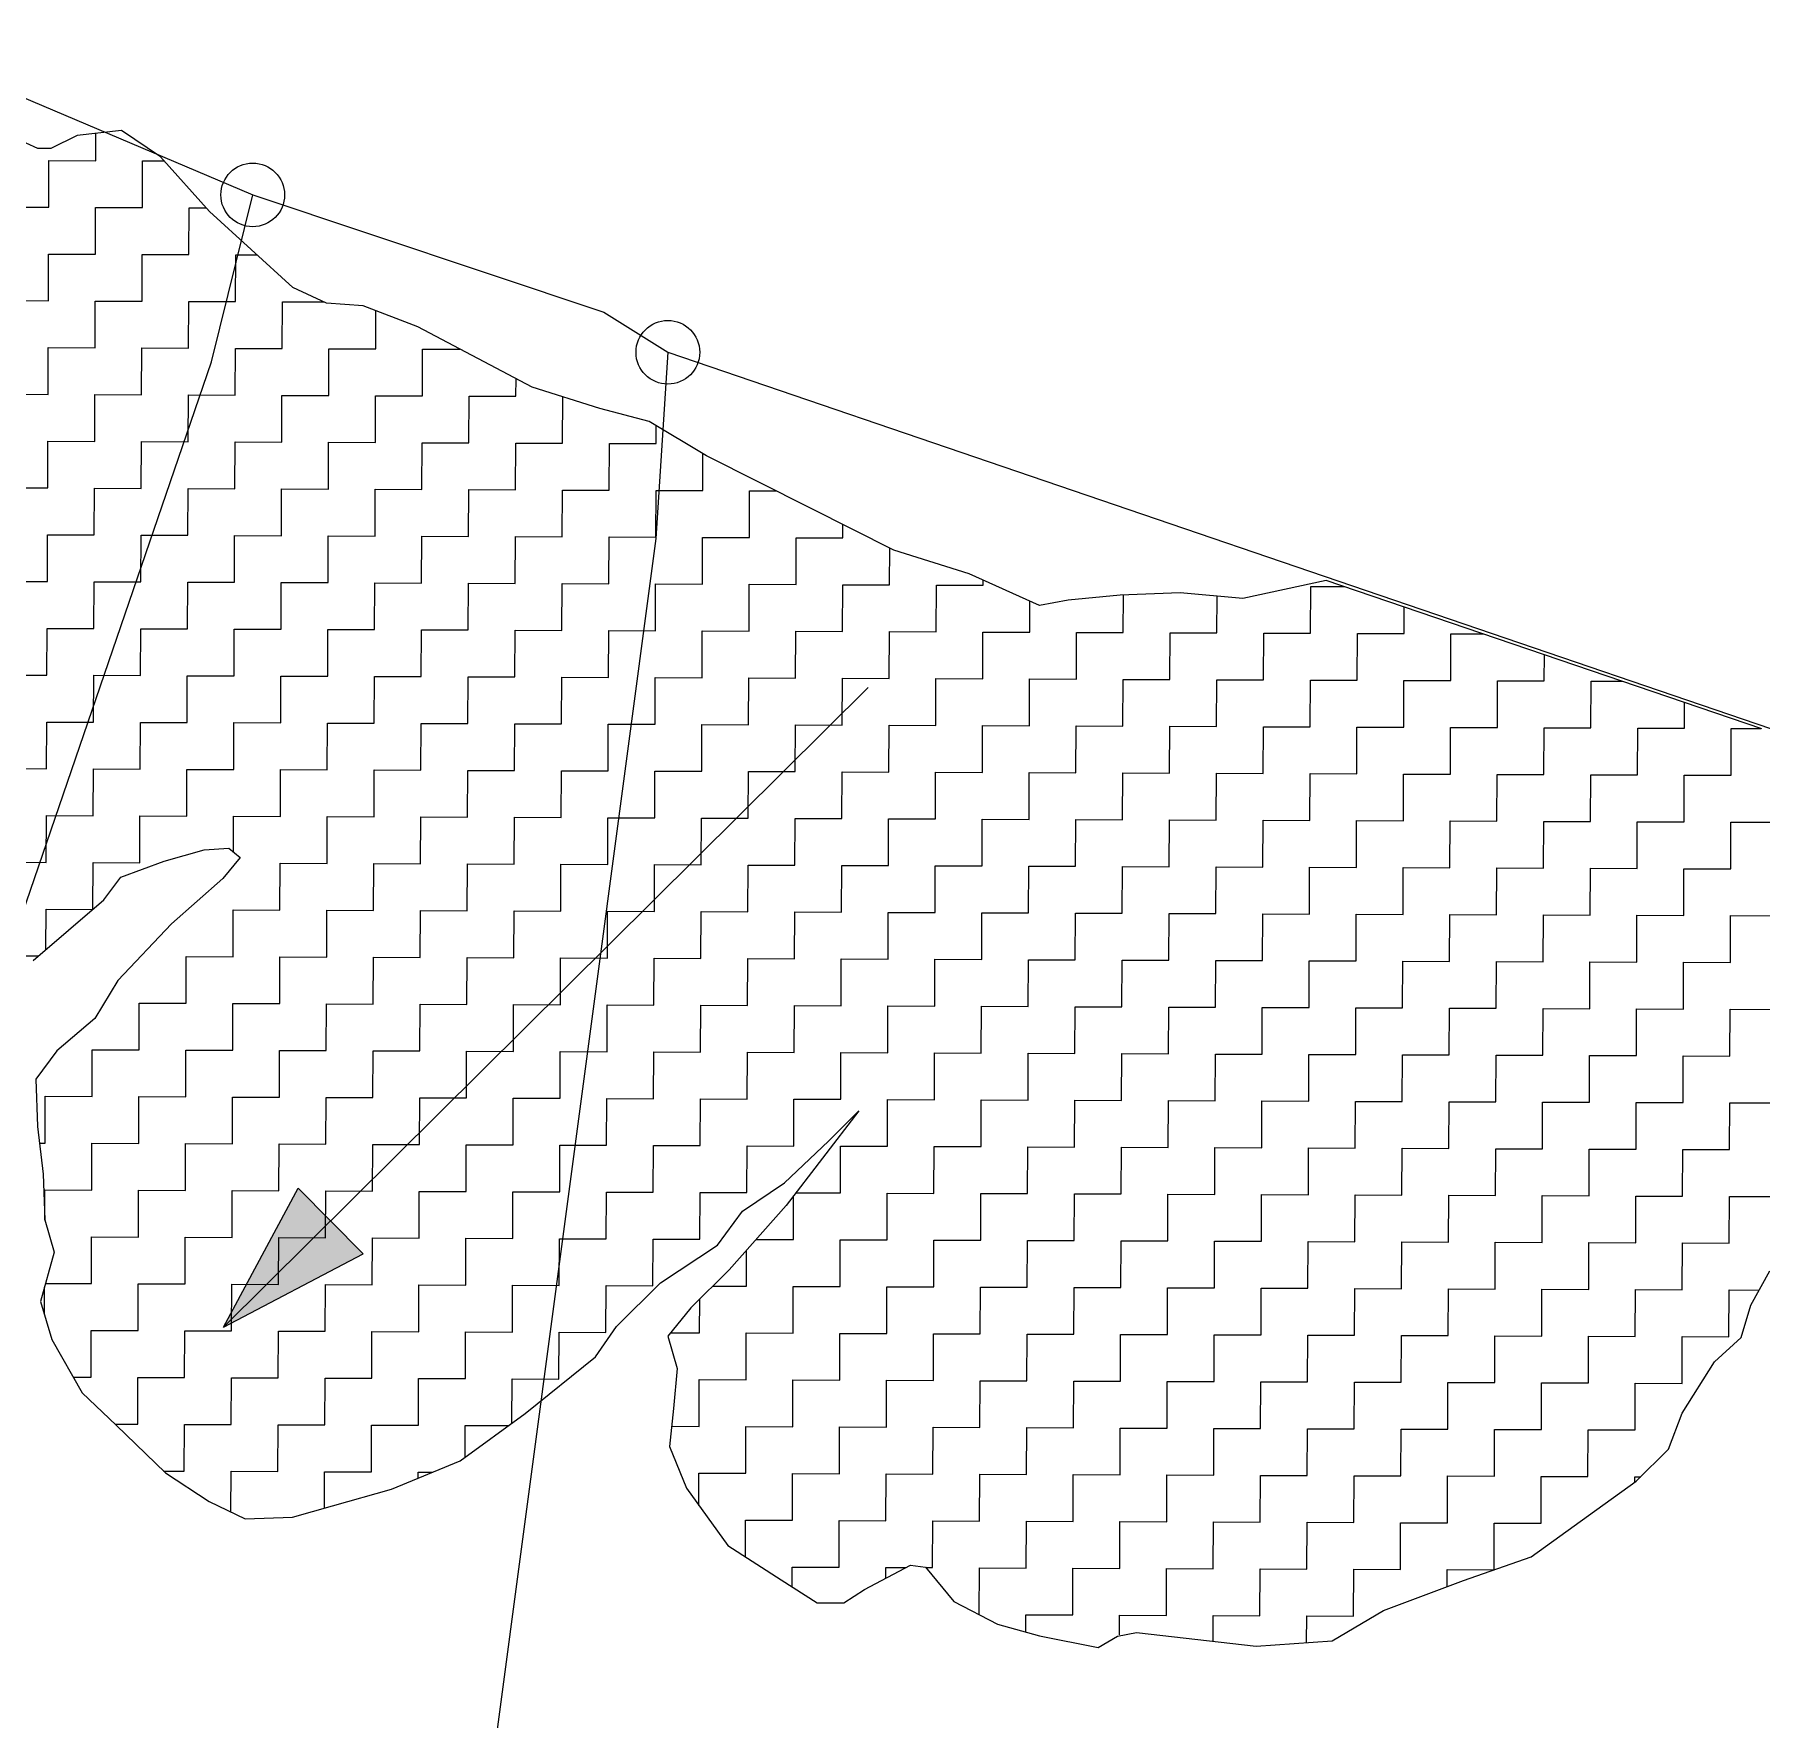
# Model space of a CAD drawing. Header units: metres. Extents: x 274536 to 279488, y 2074615 to 2078106.
# Drawn here: x 278699.1 to 278887.4, y 2076918.6 to 2077102.3 of the extents above; entities that cross this region are included whole.
import ezdxf

# ---------------------------------------------------------------- set-up
doc = ezdxf.new("R2010")
doc.units = ezdxf.units.M
for name, color, linetype in [('POLY_HATCH', 12, 'Continuous'), ('POLY_PARCEL', 6, 'Continuous'), ('V_BOUND_LINE', 7, 'Continuous')]:
    doc.layers.add(name, color=color, linetype=linetype)

msp = doc.modelspace()

# ---------------------------------------------------------------- hatches: boundary and pattern name
h = msp.add_hatch(color=256)
h.paths.add_polyline_path([(278731.38, 2076972.93), (278727.84, 2076976.5), (278719.72, 2076961.36)])
h.paths.add_polyline_path([(278719.72, 2076961.36), (278734.92, 2076969.36), (278731.38, 2076972.93)])

# ---------------------------------------------------------------- linework, layer by layer
for points in [[(278719.72, 2076961.36), (278789.98, 2077031.08)], [(278719.72, 2076961.36), (278727.84, 2076976.5)], [(278727.84, 2076976.5), (278734.92, 2076969.36)], [(278719.72, 2076961.36), (278734.92, 2076969.36)]]:
    msp.add_lwpolyline(points)
for centre in [(278722.89, 2077084.78), (278768.14, 2077067.62)]:
    msp.add_circle(centre, 3.47)
at = {"layer": 'POLY_HATCH'}
for p, q in [((278699.47, 2077089.85), (278696.92, 2077090.99)), ((278703.74, 2077091.25), (278700.89, 2077089.84)), ((278708.57, 2077091.8), (278703.74, 2077091.25)), ((278712.82, 2077088.94), (278708.57, 2077091.8)), ((278700.89, 2077089.84), (278699.47, 2077089.85)), ((278718.19, 2077082.96), (278712.82, 2077088.94)), ((278727.25, 2077074.69), (278718.19, 2077082.96)), ((278730.94, 2077072.98), (278727.25, 2077074.69)), ((278734.91, 2077072.68), (278730.94, 2077072.98)), ((278740.87, 2077070.38), (278734.91, 2077072.68)), ((278753.34, 2077063.81), (278740.87, 2077070.38)), ((278760.72, 2077061.51), (278753.34, 2077063.81)), ((278766.11, 2077060.07), (278760.72, 2077061.51)), ((278772.34, 2077056.35), (278766.11, 2077060.07)), ((278783.68, 2077050.63), (278772.34, 2077056.35)), ((278792.76, 2077046.05), (278783.68, 2077050.63)), ((278800.98, 2077043.47), (278792.76, 2077046.05)), ((278808.64, 2077040.03), (278800.98, 2077043.47)), ((278839.9, 2077042.75), (278830.8, 2077040.8)), ((278887.41, 2077026.56), (278839.9, 2077042.75)), ((278811.77, 2077040.59), (278808.64, 2077040.03)), ((278817.45, 2077041.13), (278811.77, 2077040.59)), ((278823.98, 2077041.39), (278817.45, 2077041.13)), ((278830.8, 2077040.8), (278823.98, 2077041.39)), ((278717.58, 2077013.38), (278720.27, 2077013.58)), ((278720.27, 2077013.58), (278721.51, 2077012.54)), ((278708.53, 2077010.41), (278713.22, 2077012.15)), ((278713.22, 2077012.15), (278717.58, 2077013.38)), ((278721.51, 2077012.54), (278719.64, 2077010.27)), ((278706.66, 2077007.93), (278708.53, 2077010.41)), ((278719.64, 2077010.27), (278714.02, 2077005.32)), ((278698.97, 2077001.33), (278706.66, 2077007.93)), ((278714.02, 2077005.32), (278708.2, 2076999.13)), ((278708.2, 2076999.13), (278705.69, 2076994.99)), ((278705.69, 2076994.99), (278701.54, 2076991.49)), ((278701.54, 2076991.49), (278699.24, 2076988.39)), ((278699.24, 2076988.39), (278699.43, 2076983.21)), ((278788.97, 2076984.94), (278781.05, 2076974.61)), ((278785.64, 2076981.64), (278788.97, 2076984.94)), ((278699.43, 2076983.21), (278700.03, 2076978.03)), ((278780.85, 2076977.1), (278785.64, 2076981.64)), ((278700.03, 2076978.03), (278700.22, 2076973.06)), ((278776.28, 2076974.01), (278780.85, 2076977.1)), ((278773.57, 2076970.29), (278776.28, 2076974.01)), ((278781.05, 2076974.61), (278774.81, 2076967.59)), ((278700.22, 2076973.06), (278701.24, 2076969.53)), ((278767.34, 2076966.17), (278773.57, 2076970.29)), ((278701.24, 2076969.53), (278699.77, 2076964.15)), ((278774.81, 2076967.59), (278770.65, 2076963.47)), ((278886.19, 2076963.76), (278888.28, 2076967.48)), ((278762.56, 2076961.43), (278767.34, 2076966.17)), ((278699.77, 2076964.15), (278701, 2076960.01)), ((278770.65, 2076963.47), (278768.15, 2076960.37)), ((278885.14, 2076960.24), (278886.19, 2076963.76)), ((278760.26, 2076958.12), (278762.56, 2076961.43)), ((278701, 2076960.01), (278704.29, 2076954.2)), ((278768.15, 2076960.37), (278769.17, 2076956.85)), ((278882.23, 2076957.56), (278885.14, 2076960.24)), ((278752.57, 2076951.94), (278760.26, 2076958.12)), ((278878.69, 2076951.98), (278882.23, 2076957.56)), ((278769.17, 2076956.85), (278768.74, 2076952.5)), ((278704.29, 2076954.2), (278708.01, 2076950.66)), ((278745.51, 2076946.79), (278752.57, 2076951.94)), ((278768.74, 2076952.5), (278768.31, 2076948.36)), ((278877.22, 2076948.05), (278878.69, 2076951.98)), ((278708.01, 2076950.66), (278713.38, 2076945.46)), ((278768.31, 2076948.36), (278770.16, 2076943.79)), ((278873.68, 2076944.55), (278877.22, 2076948.05)), ((278738.03, 2076943.71), (278745.51, 2076946.79)), ((278713.38, 2076945.46), (278718.13, 2076942.34)), ((278868.49, 2076940.84), (278873.68, 2076944.55)), ((278718.13, 2076942.34), (278722.06, 2076940.46)), ((278731.6, 2076941.87), (278738.03, 2076943.71)), ((278770.16, 2076943.79), (278774.69, 2076937.56)), ((278722.06, 2076940.46), (278727.24, 2076940.64)), ((278727.24, 2076940.64), (278731.6, 2076941.87)), ((278862.25, 2076936.31), (278868.49, 2076940.84)), ((278774.69, 2076937.56), (278780.48, 2076933.81)), ((278789.59, 2076932.74), (278794.58, 2076935.41)), ((278794.58, 2076935.41), (278796.23, 2076935.2)), ((278796.23, 2076935.2), (278799.33, 2076931.46)), ((278854.88, 2076933.73), (278862.25, 2076936.31)), ((278780.48, 2076933.81), (278784.41, 2076931.31)), ((278787.31, 2076931.3), (278789.59, 2076932.74)), ((278846.16, 2076930.45), (278854.88, 2076933.73)), ((278784.41, 2076931.31), (278787.31, 2076931.3)), ((278799.33, 2076931.46), (278804.09, 2076928.96)), ((278804.09, 2076928.96), (278808.64, 2076927.7)), ((278840.55, 2076927.16), (278846.16, 2076930.45)), ((278808.64, 2076927.7), (278815.06, 2076926.43)), ((278815.06, 2076926.43), (278817.14, 2076927.66)), ((278817.14, 2076927.66), (278819.21, 2076928.07)), ((278819.21, 2076928.07), (278832.26, 2076926.57)), ((278832.26, 2076926.57), (278840.55, 2076927.16))]:
    msp.add_line(p, q, dxfattribs=at)
at = {"layer": 'POLY_HATCH', "linetype": 'Continuous'}
for p, q in [((278705.78, 2077088.51), (278705.79, 2077091.48)), ((278700.66, 2077083.43), (278700.68, 2077088.53)), ((278700.68, 2077088.53), (278705.78, 2077088.51)), ((278710.86, 2077083.39), (278710.88, 2077088.49)), ((278710.88, 2077088.49), (278713.23, 2077088.48)), ((278695.56, 2077083.45), (278700.66, 2077083.43)), ((278705.74, 2077078.31), (278705.76, 2077083.41)), ((278705.76, 2077083.41), (278710.86, 2077083.39)), ((278715.94, 2077078.27), (278715.96, 2077083.37)), ((278715.96, 2077083.37), (278717.83, 2077083.36)), ((278700.62, 2077073.23), (278700.64, 2077078.33)), ((278700.64, 2077078.33), (278705.74, 2077078.31)), ((278710.82, 2077073.19), (278710.84, 2077078.29)), ((278710.84, 2077078.29), (278715.94, 2077078.27)), ((278721.02, 2077073.15), (278721.04, 2077078.25)), ((278721.04, 2077078.25), (278723.36, 2077078.24)), ((278695.52, 2077073.25), (278700.62, 2077073.23)), ((278705.7, 2077068.11), (278705.72, 2077073.21)), ((278705.72, 2077073.21), (278710.82, 2077073.19)), ((278715.9, 2077068.07), (278715.92, 2077073.17)), ((278715.92, 2077073.17), (278721.02, 2077073.15)), ((278726.1, 2077068.03), (278726.12, 2077073.13)), ((278726.12, 2077073.13), (278730.64, 2077073.11)), ((278736.3, 2077067.99), (278736.32, 2077072.14)), ((278700.58, 2077063.03), (278700.6, 2077068.13)), ((278700.6, 2077068.13), (278705.7, 2077068.11)), ((278710.78, 2077062.99), (278710.8, 2077068.09)), ((278710.8, 2077068.09), (278715.9, 2077068.07)), ((278720.98, 2077062.95), (278721, 2077068.05)), ((278721, 2077068.05), (278726.1, 2077068.03)), ((278731.18, 2077062.91), (278731.2, 2077068.01)), ((278731.2, 2077068.01), (278736.3, 2077067.99)), ((278741.38, 2077062.87), (278741.4, 2077067.97)), ((278741.4, 2077067.97), (278745.47, 2077067.96)), ((278751.58, 2077062.83), (278751.59, 2077064.73)), ((278695.48, 2077063.05), (278700.58, 2077063.03)), ((278705.66, 2077057.91), (278705.68, 2077063.01)), ((278705.68, 2077063.01), (278710.78, 2077062.99)), ((278715.86, 2077057.87), (278715.88, 2077062.97)), ((278715.88, 2077062.97), (278720.98, 2077062.95)), ((278726.06, 2077057.83), (278726.08, 2077062.93)), ((278726.08, 2077062.93), (278731.18, 2077062.91)), ((278736.26, 2077057.79), (278736.28, 2077062.89)), ((278736.28, 2077062.89), (278741.38, 2077062.87)), ((278746.46, 2077057.75), (278746.48, 2077062.85)), ((278746.48, 2077062.85), (278751.58, 2077062.83)), ((278756.66, 2077057.71), (278756.68, 2077062.76)), ((278766.87, 2077057.67), (278766.87, 2077059.61)), ((278700.54, 2077052.83), (278700.56, 2077057.93)), ((278700.56, 2077057.93), (278705.66, 2077057.91)), ((278710.74, 2077052.79), (278710.76, 2077057.89)), ((278710.76, 2077057.89), (278715.86, 2077057.87)), ((278720.94, 2077052.75), (278720.96, 2077057.85)), ((278720.96, 2077057.85), (278726.06, 2077057.83)), ((278731.14, 2077052.71), (278731.16, 2077057.81)), ((278731.16, 2077057.81), (278736.26, 2077057.79)), ((278741.34, 2077052.67), (278741.36, 2077057.77)), ((278741.36, 2077057.77), (278746.46, 2077057.75)), ((278751.54, 2077052.63), (278751.56, 2077057.73)), ((278751.56, 2077057.73), (278756.66, 2077057.71)), ((278761.75, 2077052.59), (278761.77, 2077057.69)), ((278761.77, 2077057.69), (278766.87, 2077057.67)), ((278771.95, 2077052.55), (278771.96, 2077056.58)), ((278695.44, 2077052.85), (278700.54, 2077052.83)), ((278705.62, 2077047.71), (278705.64, 2077052.81)), ((278705.64, 2077052.81), (278710.74, 2077052.79)), ((278715.82, 2077047.67), (278715.84, 2077052.77)), ((278715.84, 2077052.77), (278720.94, 2077052.75)), ((278726.02, 2077047.63), (278726.04, 2077052.73)), ((278726.04, 2077052.73), (278731.14, 2077052.71)), ((278736.22, 2077047.59), (278736.24, 2077052.69)), ((278736.24, 2077052.69), (278741.34, 2077052.67)), ((278746.42, 2077047.55), (278746.44, 2077052.65)), ((278746.44, 2077052.65), (278751.54, 2077052.63)), ((278756.63, 2077047.51), (278756.65, 2077052.61)), ((278756.65, 2077052.61), (278761.75, 2077052.59)), ((278766.83, 2077047.47), (278766.85, 2077052.57)), ((278766.85, 2077052.57), (278771.95, 2077052.55)), ((278777.03, 2077047.43), (278777.05, 2077052.53)), ((278777.05, 2077052.53), (278779.94, 2077052.52)), ((278700.5, 2077042.63), (278700.52, 2077047.73)), ((278700.52, 2077047.73), (278705.62, 2077047.71)), ((278710.7, 2077042.59), (278710.72, 2077047.69)), ((278710.72, 2077047.69), (278715.82, 2077047.67)), ((278720.9, 2077042.55), (278720.92, 2077047.65)), ((278720.92, 2077047.65), (278726.02, 2077047.63)), ((278731.1, 2077042.51), (278731.12, 2077047.61)), ((278731.12, 2077047.61), (278736.22, 2077047.59)), ((278741.3, 2077042.47), (278741.32, 2077047.57)), ((278741.32, 2077047.57), (278746.42, 2077047.55)), ((278751.51, 2077042.43), (278751.52, 2077047.53)), ((278751.52, 2077047.53), (278756.63, 2077047.51)), ((278761.71, 2077042.39), (278761.73, 2077047.49)), ((278761.73, 2077047.49), (278766.83, 2077047.47)), ((278771.91, 2077042.35), (278771.93, 2077047.45)), ((278771.93, 2077047.45), (278777.03, 2077047.43)), ((278782.11, 2077042.31), (278782.13, 2077047.41)), ((278782.13, 2077047.41), (278787.23, 2077047.39)), ((278787.23, 2077047.39), (278787.23, 2077048.84)), ((278792.31, 2077042.27), (278792.33, 2077046.27)), ((278695.4, 2077042.65), (278700.5, 2077042.63)), ((278705.58, 2077037.51), (278705.6, 2077042.61)), ((278705.6, 2077042.61), (278710.7, 2077042.59)), ((278715.78, 2077037.47), (278715.8, 2077042.57)), ((278715.8, 2077042.57), (278720.9, 2077042.55)), ((278725.98, 2077037.43), (278726, 2077042.53)), ((278726, 2077042.53), (278731.1, 2077042.51)), ((278736.18, 2077037.39), (278736.2, 2077042.49)), ((278736.2, 2077042.49), (278741.3, 2077042.47)), ((278746.39, 2077037.35), (278746.4, 2077042.45)), ((278746.4, 2077042.45), (278751.51, 2077042.43)), ((278756.59, 2077037.31), (278756.61, 2077042.41)), ((278756.61, 2077042.41), (278761.71, 2077042.39)), ((278766.79, 2077037.27), (278766.81, 2077042.37)), ((278766.81, 2077042.37), (278771.91, 2077042.35)), ((278776.99, 2077037.23), (278777.01, 2077042.33)), ((278777.01, 2077042.33), (278782.11, 2077042.31)), ((278787.19, 2077037.19), (278787.21, 2077042.29)), ((278787.21, 2077042.29), (278792.31, 2077042.27)), ((278797.39, 2077037.15), (278797.41, 2077042.25)), ((278797.41, 2077042.25), (278802.51, 2077042.23)), ((278802.51, 2077042.23), (278802.51, 2077042.78)), ((278838.2, 2077036.99), (278838.22, 2077042.09)), ((278838.22, 2077042.09), (278841.85, 2077042.08)), ((278807.59, 2077037.11), (278807.6, 2077040.49)), ((278817.79, 2077037.07), (278817.81, 2077041.15)), ((278827.99, 2077037.03), (278828.01, 2077041.04)), ((278848.4, 2077036.96), (278848.41, 2077039.85)), ((278700.46, 2077032.42), (278700.48, 2077037.53)), ((278700.48, 2077037.53), (278705.58, 2077037.51)), ((278710.66, 2077032.39), (278710.68, 2077037.49)), ((278710.68, 2077037.49), (278715.78, 2077037.47)), ((278720.86, 2077032.35), (278720.88, 2077037.45)), ((278720.88, 2077037.45), (278725.98, 2077037.43)), ((278731.06, 2077032.31), (278731.08, 2077037.41)), ((278731.08, 2077037.41), (278736.18, 2077037.39)), ((278741.26, 2077032.27), (278741.28, 2077037.37)), ((278741.28, 2077037.37), (278746.39, 2077037.35)), ((278751.47, 2077032.23), (278751.49, 2077037.33)), ((278751.49, 2077037.33), (278756.59, 2077037.31)), ((278761.67, 2077032.19), (278761.69, 2077037.29)), ((278761.69, 2077037.29), (278766.79, 2077037.27)), ((278771.87, 2077032.15), (278771.89, 2077037.25)), ((278771.89, 2077037.25), (278776.99, 2077037.23)), ((278782.07, 2077032.11), (278782.09, 2077037.21)), ((278782.09, 2077037.21), (278787.19, 2077037.19)), ((278792.27, 2077032.07), (278792.29, 2077037.17)), ((278792.29, 2077037.17), (278797.39, 2077037.15)), ((278802.47, 2077032.03), (278802.49, 2077037.13)), ((278802.49, 2077037.13), (278807.59, 2077037.11)), ((278812.67, 2077031.99), (278812.69, 2077037.09)), ((278812.69, 2077037.09), (278817.79, 2077037.07)), ((278822.87, 2077031.95), (278822.89, 2077037.05)), ((278822.89, 2077037.05), (278827.99, 2077037.03)), ((278833.08, 2077031.91), (278833.09, 2077037.01)), ((278833.09, 2077037.01), (278838.2, 2077036.99)), ((278843.28, 2077031.87), (278843.3, 2077036.97)), ((278843.3, 2077036.97), (278848.4, 2077036.96)), ((278853.48, 2077031.83), (278853.5, 2077036.94)), ((278853.5, 2077036.94), (278857, 2077036.92)), ((278863.68, 2077031.8), (278863.69, 2077034.64)), ((278695.36, 2077032.44), (278700.46, 2077032.42)), ((278705.54, 2077027.3), (278705.56, 2077032.41)), ((278705.56, 2077032.41), (278710.66, 2077032.39)), ((278715.74, 2077027.27), (278715.76, 2077032.37)), ((278715.76, 2077032.37), (278720.86, 2077032.35)), ((278725.94, 2077027.23), (278725.96, 2077032.33)), ((278725.96, 2077032.33), (278731.06, 2077032.31)), ((278736.14, 2077027.19), (278736.16, 2077032.29)), ((278736.16, 2077032.29), (278741.26, 2077032.27)), ((278746.35, 2077027.15), (278746.37, 2077032.25)), ((278746.37, 2077032.25), (278751.47, 2077032.23)), ((278756.55, 2077027.11), (278756.57, 2077032.21)), ((278756.57, 2077032.21), (278761.67, 2077032.19)), ((278766.75, 2077027.07), (278766.77, 2077032.17)), ((278766.77, 2077032.17), (278771.87, 2077032.15)), ((278776.95, 2077027.03), (278776.97, 2077032.13)), ((278776.97, 2077032.13), (278782.07, 2077032.11)), ((278787.15, 2077026.99), (278787.17, 2077032.09)), ((278787.17, 2077032.09), (278792.27, 2077032.07)), ((278797.35, 2077026.95), (278797.37, 2077032.05)), ((278797.37, 2077032.05), (278802.47, 2077032.03)), ((278807.55, 2077026.91), (278807.57, 2077032.01)), ((278807.57, 2077032.01), (278812.67, 2077031.99)), ((278817.75, 2077026.87), (278817.77, 2077031.97)), ((278817.77, 2077031.97), (278822.87, 2077031.95)), ((278827.95, 2077026.83), (278827.97, 2077031.93)), ((278827.97, 2077031.93), (278833.08, 2077031.91)), ((278838.16, 2077026.79), (278838.18, 2077031.89)), ((278838.18, 2077031.89), (278843.28, 2077031.87)), ((278848.36, 2077026.75), (278848.38, 2077031.85)), ((278848.38, 2077031.85), (278853.48, 2077031.83)), ((278858.56, 2077026.71), (278858.58, 2077031.82)), ((278858.58, 2077031.82), (278863.68, 2077031.8)), ((278868.76, 2077026.68), (278868.78, 2077031.78)), ((278868.78, 2077031.78), (278872.15, 2077031.76)), ((278878.96, 2077026.64), (278878.97, 2077029.44)), ((278700.42, 2077022.22), (278700.44, 2077027.32)), ((278700.44, 2077027.32), (278705.54, 2077027.3)), ((278710.62, 2077022.18), (278710.64, 2077027.28)), ((278710.64, 2077027.28), (278715.74, 2077027.27)), ((278720.82, 2077022.14), (278720.84, 2077027.25)), ((278720.84, 2077027.25), (278725.94, 2077027.23)), ((278731.02, 2077022.11), (278731.04, 2077027.21)), ((278731.04, 2077027.21), (278736.14, 2077027.19)), ((278741.23, 2077022.07), (278741.25, 2077027.17)), ((278741.25, 2077027.17), (278746.35, 2077027.15)), ((278751.43, 2077022.03), (278751.45, 2077027.13)), ((278751.45, 2077027.13), (278756.55, 2077027.11)), ((278761.63, 2077021.99), (278761.65, 2077027.09)), ((278761.65, 2077027.09), (278766.75, 2077027.07)), ((278771.83, 2077021.95), (278771.85, 2077027.05)), ((278771.85, 2077027.05), (278776.95, 2077027.03)), ((278782.03, 2077021.91), (278782.05, 2077027.01)), ((278782.05, 2077027.01), (278787.15, 2077026.99)), ((278792.23, 2077021.87), (278792.25, 2077026.97)), ((278792.25, 2077026.97), (278797.35, 2077026.95)), ((278802.43, 2077021.83), (278802.45, 2077026.93)), ((278802.45, 2077026.93), (278807.55, 2077026.91)), ((278812.63, 2077021.79), (278812.65, 2077026.89)), ((278812.65, 2077026.89), (278817.75, 2077026.87)), ((278822.83, 2077021.75), (278822.85, 2077026.85)), ((278822.85, 2077026.85), (278827.95, 2077026.83)), ((278833.04, 2077021.71), (278833.06, 2077026.81)), ((278833.06, 2077026.81), (278838.16, 2077026.79)), ((278843.24, 2077021.67), (278843.26, 2077026.77)), ((278843.26, 2077026.77), (278848.36, 2077026.75)), ((278853.44, 2077021.63), (278853.46, 2077026.73)), ((278853.46, 2077026.73), (278858.56, 2077026.71)), ((278863.64, 2077021.59), (278863.66, 2077026.69)), ((278863.66, 2077026.69), (278868.76, 2077026.68)), ((278873.84, 2077021.56), (278873.86, 2077026.66)), ((278873.86, 2077026.66), (278878.96, 2077026.64)), ((278884.04, 2077021.52), (278884.06, 2077026.62)), ((278884.06, 2077026.62), (278887.29, 2077026.6)), ((278695.32, 2077022.24), (278700.42, 2077022.22)), ((278705.5, 2077017.1), (278705.52, 2077022.2)), ((278705.52, 2077022.2), (278710.62, 2077022.18)), ((278715.7, 2077017.06), (278715.72, 2077022.16)), ((278715.72, 2077022.16), (278720.82, 2077022.14)), ((278725.9, 2077017.02), (278725.92, 2077022.13)), ((278725.92, 2077022.13), (278731.02, 2077022.11)), ((278736.11, 2077016.99), (278736.12, 2077022.09)), ((278736.12, 2077022.09), (278741.23, 2077022.07)), ((278746.31, 2077016.95), (278746.33, 2077022.05)), ((278746.33, 2077022.05), (278751.43, 2077022.03)), ((278756.51, 2077016.91), (278756.53, 2077022.01)), ((278756.53, 2077022.01), (278761.63, 2077021.99)), ((278766.71, 2077016.87), (278766.73, 2077021.97)), ((278766.73, 2077021.97), (278771.83, 2077021.95)), ((278776.91, 2077016.83), (278776.93, 2077021.93)), ((278776.93, 2077021.93), (278782.03, 2077021.91)), ((278787.11, 2077016.79), (278787.13, 2077021.89)), ((278787.13, 2077021.89), (278792.23, 2077021.87)), ((278797.31, 2077016.75), (278797.33, 2077021.85)), ((278797.33, 2077021.85), (278802.43, 2077021.83)), ((278807.51, 2077016.71), (278807.53, 2077021.81)), ((278807.53, 2077021.81), (278812.63, 2077021.79)), ((278817.71, 2077016.67), (278817.73, 2077021.77)), ((278817.73, 2077021.77), (278822.83, 2077021.75)), ((278827.92, 2077016.63), (278827.94, 2077021.73)), ((278827.94, 2077021.73), (278833.04, 2077021.71)), ((278838.12, 2077016.59), (278838.14, 2077021.69)), ((278838.14, 2077021.69), (278843.24, 2077021.67)), ((278848.32, 2077016.55), (278848.34, 2077021.65)), ((278848.34, 2077021.65), (278853.44, 2077021.63)), ((278858.52, 2077016.51), (278858.54, 2077021.61)), ((278858.54, 2077021.61), (278863.64, 2077021.59)), ((278868.72, 2077016.47), (278868.74, 2077021.57)), ((278868.74, 2077021.57), (278873.84, 2077021.56)), ((278878.92, 2077016.43), (278878.94, 2077021.54)), ((278878.94, 2077021.54), (278884.04, 2077021.52)), ((278700.38, 2077012.02), (278700.4, 2077017.12)), ((278700.4, 2077017.12), (278705.5, 2077017.1)), ((278710.58, 2077011.98), (278710.6, 2077017.08)), ((278710.6, 2077017.08), (278715.7, 2077017.06)), ((278720.79, 2077013.14), (278720.8, 2077017.04)), ((278720.8, 2077017.04), (278725.9, 2077017.02)), ((278730.99, 2077011.9), (278731, 2077017.01)), ((278731, 2077017.01), (278736.11, 2077016.99)), ((278741.19, 2077011.87), (278741.21, 2077016.97)), ((278741.21, 2077016.97), (278746.31, 2077016.95)), ((278751.39, 2077011.83), (278751.41, 2077016.93)), ((278751.41, 2077016.93), (278756.51, 2077016.91)), ((278761.59, 2077011.79), (278761.61, 2077016.89)), ((278761.61, 2077016.89), (278766.71, 2077016.87)), ((278771.79, 2077011.75), (278771.81, 2077016.85)), ((278771.81, 2077016.85), (278776.91, 2077016.83)), ((278781.99, 2077011.71), (278782.01, 2077016.81)), ((278782.01, 2077016.81), (278787.11, 2077016.79)), ((278792.19, 2077011.67), (278792.21, 2077016.77)), ((278792.21, 2077016.77), (278797.31, 2077016.75)), ((278802.39, 2077011.63), (278802.41, 2077016.73)), ((278802.41, 2077016.73), (278807.51, 2077016.71)), ((278812.59, 2077011.59), (278812.61, 2077016.69)), ((278812.61, 2077016.69), (278817.71, 2077016.67)), ((278822.8, 2077011.55), (278822.81, 2077016.65)), ((278822.81, 2077016.65), (278827.92, 2077016.63)), ((278833, 2077011.51), (278833.02, 2077016.61)), ((278833.02, 2077016.61), (278838.12, 2077016.59)), ((278843.2, 2077011.47), (278843.22, 2077016.57)), ((278843.22, 2077016.57), (278848.32, 2077016.55)), ((278853.4, 2077011.43), (278853.42, 2077016.53)), ((278853.42, 2077016.53), (278858.52, 2077016.51)), ((278863.6, 2077011.39), (278863.62, 2077016.49)), ((278863.62, 2077016.49), (278868.72, 2077016.47)), ((278873.8, 2077011.35), (278873.82, 2077016.45)), ((278873.82, 2077016.45), (278878.92, 2077016.43)), ((278884, 2077011.31), (278884.02, 2077016.42)), ((278884.02, 2077016.42), (278889.12, 2077016.4)), ((278695.28, 2077012.04), (278700.38, 2077012.02)), ((278705.46, 2077006.9), (278705.48, 2077012)), ((278705.48, 2077012), (278710.58, 2077011.98)), ((278725.86, 2077006.82), (278725.88, 2077011.92)), ((278725.88, 2077011.92), (278730.99, 2077011.9)), ((278736.07, 2077006.78), (278736.09, 2077011.88)), ((278736.09, 2077011.88), (278741.19, 2077011.87)), ((278746.27, 2077006.74), (278746.29, 2077011.85)), ((278746.29, 2077011.85), (278751.39, 2077011.83)), ((278756.47, 2077006.71), (278756.49, 2077011.81)), ((278756.49, 2077011.81), (278761.59, 2077011.79)), ((278766.67, 2077006.67), (278766.69, 2077011.77)), ((278766.69, 2077011.77), (278771.79, 2077011.75)), ((278776.87, 2077006.63), (278776.89, 2077011.73)), ((278776.89, 2077011.73), (278781.99, 2077011.71)), ((278787.07, 2077006.59), (278787.09, 2077011.69)), ((278787.09, 2077011.69), (278792.19, 2077011.67)), ((278797.27, 2077006.55), (278797.29, 2077011.65)), ((278797.29, 2077011.65), (278802.39, 2077011.63)), ((278807.47, 2077006.51), (278807.49, 2077011.61)), ((278807.49, 2077011.61), (278812.59, 2077011.59)), ((278817.68, 2077006.47), (278817.69, 2077011.57)), ((278817.69, 2077011.57), (278822.8, 2077011.55)), ((278827.88, 2077006.43), (278827.9, 2077011.53)), ((278827.9, 2077011.53), (278833, 2077011.51)), ((278838.08, 2077006.39), (278838.1, 2077011.49)), ((278838.1, 2077011.49), (278843.2, 2077011.47)), ((278848.28, 2077006.35), (278848.3, 2077011.45)), ((278848.3, 2077011.45), (278853.4, 2077011.43)), ((278858.48, 2077006.31), (278858.5, 2077011.41)), ((278858.5, 2077011.41), (278863.6, 2077011.39)), ((278868.68, 2077006.27), (278868.7, 2077011.37)), ((278868.7, 2077011.37), (278873.8, 2077011.35)), ((278878.88, 2077006.23), (278878.9, 2077011.33)), ((278878.9, 2077011.33), (278884, 2077011.31)), ((278700.35, 2077002.52), (278700.36, 2077006.92)), ((278700.36, 2077006.92), (278705.46, 2077006.9)), ((278720.74, 2077001.74), (278720.76, 2077006.84)), ((278720.76, 2077006.84), (278725.86, 2077006.82)), ((278730.95, 2077001.7), (278730.97, 2077006.8)), ((278730.97, 2077006.8), (278736.07, 2077006.78)), ((278741.15, 2077001.66), (278741.17, 2077006.76)), ((278741.17, 2077006.76), (278746.27, 2077006.74)), ((278751.35, 2077001.62), (278751.37, 2077006.73)), ((278751.37, 2077006.73), (278756.47, 2077006.71)), ((278761.55, 2077001.59), (278761.57, 2077006.69)), ((278761.57, 2077006.69), (278766.67, 2077006.67)), ((278771.75, 2077001.55), (278771.77, 2077006.65)), ((278771.77, 2077006.65), (278776.87, 2077006.63)), ((278781.95, 2077001.51), (278781.97, 2077006.61)), ((278781.97, 2077006.61), (278787.07, 2077006.59)), ((278792.15, 2077001.47), (278792.17, 2077006.57)), ((278792.17, 2077006.57), (278797.27, 2077006.55)), ((278802.35, 2077001.43), (278802.37, 2077006.53)), ((278802.37, 2077006.53), (278807.47, 2077006.51)), ((278812.55, 2077001.39), (278812.57, 2077006.49)), ((278812.57, 2077006.49), (278817.68, 2077006.47)), ((278822.76, 2077001.35), (278822.78, 2077006.45)), ((278822.78, 2077006.45), (278827.88, 2077006.43)), ((278832.96, 2077001.31), (278832.98, 2077006.41)), ((278832.98, 2077006.41), (278838.08, 2077006.39)), ((278843.16, 2077001.27), (278843.18, 2077006.37)), ((278843.18, 2077006.37), (278848.28, 2077006.35)), ((278853.36, 2077001.23), (278853.38, 2077006.33)), ((278853.38, 2077006.33), (278858.48, 2077006.31)), ((278863.56, 2077001.19), (278863.58, 2077006.29)), ((278863.58, 2077006.29), (278868.68, 2077006.27)), ((278873.76, 2077001.15), (278873.78, 2077006.25)), ((278873.78, 2077006.25), (278878.88, 2077006.23)), ((278883.96, 2077001.11), (278883.98, 2077006.21)), ((278883.98, 2077006.21), (278889.08, 2077006.19)), ((278695.24, 2077001.84), (278699.54, 2077001.82)), ((278715.62, 2076996.66), (278715.64, 2077001.76)), ((278715.64, 2077001.76), (278720.74, 2077001.74)), ((278725.83, 2076996.62), (278725.85, 2077001.72)), ((278725.85, 2077001.72), (278730.95, 2077001.7)), ((278736.03, 2076996.58), (278736.05, 2077001.68)), ((278736.05, 2077001.68), (278741.15, 2077001.66)), ((278746.23, 2076996.54), (278746.25, 2077001.64)), ((278746.25, 2077001.64), (278751.35, 2077001.62)), ((278756.43, 2076996.5), (278756.45, 2077001.61)), ((278756.45, 2077001.61), (278761.55, 2077001.59)), ((278766.63, 2076996.47), (278766.65, 2077001.57)), ((278766.65, 2077001.57), (278771.75, 2077001.55)), ((278776.83, 2076996.43), (278776.85, 2077001.53)), ((278776.85, 2077001.53), (278781.95, 2077001.51)), ((278787.03, 2076996.39), (278787.05, 2077001.49)), ((278787.05, 2077001.49), (278792.15, 2077001.47)), ((278797.23, 2076996.35), (278797.25, 2077001.45)), ((278797.25, 2077001.45), (278802.35, 2077001.43)), ((278807.43, 2076996.31), (278807.45, 2077001.41)), ((278807.45, 2077001.41), (278812.55, 2077001.39)), ((278817.64, 2076996.27), (278817.66, 2077001.37)), ((278817.66, 2077001.37), (278822.76, 2077001.35)), ((278827.84, 2076996.23), (278827.86, 2077001.33)), ((278827.86, 2077001.33), (278832.96, 2077001.31)), ((278838.04, 2076996.19), (278838.06, 2077001.29)), ((278838.06, 2077001.29), (278843.16, 2077001.27)), ((278848.24, 2076996.15), (278848.26, 2077001.25)), ((278848.26, 2077001.25), (278853.36, 2077001.23)), ((278858.44, 2076996.11), (278858.46, 2077001.21)), ((278858.46, 2077001.21), (278863.56, 2077001.19)), ((278868.64, 2076996.07), (278868.66, 2077001.17)), ((278868.66, 2077001.17), (278873.76, 2077001.15)), ((278878.84, 2076996.03), (278878.86, 2077001.13)), ((278878.86, 2077001.13), (278883.96, 2077001.11)), ((278710.5, 2076991.58), (278710.52, 2076996.68)), ((278710.52, 2076996.68), (278715.62, 2076996.66)), ((278720.71, 2076991.54), (278720.72, 2076996.64)), ((278720.72, 2076996.64), (278725.83, 2076996.62)), ((278730.91, 2076991.5), (278730.93, 2076996.6)), ((278730.93, 2076996.6), (278736.03, 2076996.58)), ((278741.11, 2076991.46), (278741.13, 2076996.56)), ((278741.13, 2076996.56), (278746.23, 2076996.54)), ((278751.31, 2076991.42), (278751.33, 2076996.52)), ((278751.33, 2076996.52), (278756.43, 2076996.5)), ((278761.51, 2076991.38), (278761.53, 2076996.48)), ((278761.53, 2076996.48), (278766.63, 2076996.47)), ((278771.71, 2076991.34), (278771.73, 2076996.45)), ((278771.73, 2076996.45), (278776.83, 2076996.43)), ((278781.91, 2076991.31), (278781.93, 2076996.41)), ((278781.93, 2076996.41), (278787.03, 2076996.39)), ((278792.11, 2076991.27), (278792.13, 2076996.37)), ((278792.13, 2076996.37), (278797.23, 2076996.35)), ((278802.31, 2076991.23), (278802.33, 2076996.33)), ((278802.33, 2076996.33), (278807.43, 2076996.31)), ((278812.52, 2076991.19), (278812.54, 2076996.29)), ((278812.54, 2076996.29), (278817.64, 2076996.27)), ((278822.72, 2076991.15), (278822.74, 2076996.25)), ((278822.74, 2076996.25), (278827.84, 2076996.23)), ((278832.92, 2076991.11), (278832.94, 2076996.21)), ((278832.94, 2076996.21), (278838.04, 2076996.19)), ((278843.12, 2076991.07), (278843.14, 2076996.17)), ((278843.14, 2076996.17), (278848.24, 2076996.15)), ((278853.32, 2076991.03), (278853.34, 2076996.13)), ((278853.34, 2076996.13), (278858.44, 2076996.11)), ((278863.52, 2076990.99), (278863.54, 2076996.09)), ((278863.54, 2076996.09), (278868.64, 2076996.07)), ((278873.72, 2076990.95), (278873.74, 2076996.05)), ((278873.74, 2076996.05), (278878.84, 2076996.03)), ((278883.92, 2076990.91), (278883.94, 2076996.01)), ((278883.94, 2076996.01), (278889.04, 2076995.99)), ((278705.38, 2076986.5), (278705.4, 2076991.6)), ((278705.4, 2076991.6), (278710.5, 2076991.58)), ((278715.59, 2076986.46), (278715.6, 2076991.56)), ((278715.6, 2076991.56), (278720.71, 2076991.54)), ((278725.79, 2076986.42), (278725.81, 2076991.52)), ((278725.81, 2076991.52), (278730.91, 2076991.5)), ((278735.99, 2076986.38), (278736.01, 2076991.48)), ((278736.01, 2076991.48), (278741.11, 2076991.46)), ((278746.19, 2076986.34), (278746.21, 2076991.44)), ((278746.21, 2076991.44), (278751.31, 2076991.42)), ((278756.39, 2076986.3), (278756.41, 2076991.4)), ((278756.41, 2076991.4), (278761.51, 2076991.38)), ((278766.59, 2076986.26), (278766.61, 2076991.36)), ((278766.61, 2076991.36), (278771.71, 2076991.34)), ((278776.79, 2076986.22), (278776.81, 2076991.33)), ((278776.81, 2076991.33), (278781.91, 2076991.31)), ((278786.99, 2076986.19), (278787.01, 2076991.29)), ((278787.01, 2076991.29), (278792.11, 2076991.27)), ((278797.19, 2076986.15), (278797.21, 2076991.25)), ((278797.21, 2076991.25), (278802.31, 2076991.23)), ((278807.4, 2076986.11), (278807.41, 2076991.21)), ((278807.41, 2076991.21), (278812.52, 2076991.19)), ((278817.6, 2076986.07), (278817.62, 2076991.17)), ((278817.62, 2076991.17), (278822.72, 2076991.15)), ((278827.8, 2076986.03), (278827.82, 2076991.13)), ((278827.82, 2076991.13), (278832.92, 2076991.11)), ((278838, 2076985.99), (278838.02, 2076991.09)), ((278838.02, 2076991.09), (278843.12, 2076991.07)), ((278848.2, 2076985.95), (278848.22, 2076991.05)), ((278848.22, 2076991.05), (278853.32, 2076991.03)), ((278858.4, 2076985.91), (278858.42, 2076991.01)), ((278858.42, 2076991.01), (278863.52, 2076990.99)), ((278868.6, 2076985.87), (278868.62, 2076990.97)), ((278868.62, 2076990.97), (278873.72, 2076990.95)), ((278878.8, 2076985.83), (278878.82, 2076990.93)), ((278878.82, 2076990.93), (278883.92, 2076990.91)), ((278700.26, 2076981.42), (278700.28, 2076986.52)), ((278700.28, 2076986.52), (278705.38, 2076986.5)), ((278710.46, 2076981.38), (278710.48, 2076986.48)), ((278710.48, 2076986.48), (278715.59, 2076986.46)), ((278720.67, 2076981.34), (278720.69, 2076986.44)), ((278720.69, 2076986.44), (278725.79, 2076986.42)), ((278730.87, 2076981.3), (278730.89, 2076986.4)), ((278730.89, 2076986.4), (278735.99, 2076986.38)), ((278741.07, 2076981.26), (278741.09, 2076986.36)), ((278741.09, 2076986.36), (278746.19, 2076986.34)), ((278751.27, 2076981.22), (278751.29, 2076986.32)), ((278751.29, 2076986.32), (278756.39, 2076986.3)), ((278761.47, 2076981.18), (278761.49, 2076986.28)), ((278761.49, 2076986.28), (278766.59, 2076986.26)), ((278771.67, 2076981.14), (278771.69, 2076986.24)), ((278771.69, 2076986.24), (278776.79, 2076986.22)), ((278781.87, 2076981.1), (278781.89, 2076986.21)), ((278781.89, 2076986.21), (278786.99, 2076986.19)), ((278792.07, 2076981.07), (278792.09, 2076986.17)), ((278792.09, 2076986.17), (278797.19, 2076986.15)), ((278802.28, 2076981.03), (278802.29, 2076986.13)), ((278802.29, 2076986.13), (278807.4, 2076986.11)), ((278812.48, 2076980.99), (278812.5, 2076986.09)), ((278812.5, 2076986.09), (278817.6, 2076986.07)), ((278822.68, 2076980.95), (278822.7, 2076986.05)), ((278822.7, 2076986.05), (278827.8, 2076986.03)), ((278832.88, 2076980.91), (278832.9, 2076986.01)), ((278832.9, 2076986.01), (278838, 2076985.99)), ((278843.08, 2076980.87), (278843.1, 2076985.97)), ((278843.1, 2076985.97), (278848.2, 2076985.95)), ((278853.28, 2076980.83), (278853.3, 2076985.93)), ((278853.3, 2076985.93), (278858.4, 2076985.91)), ((278863.48, 2076980.79), (278863.5, 2076985.89)), ((278863.5, 2076985.89), (278868.6, 2076985.87)), ((278873.68, 2076980.75), (278873.7, 2076985.85)), ((278873.7, 2076985.85), (278878.8, 2076985.83)), ((278883.88, 2076980.71), (278883.9, 2076985.81)), ((278883.9, 2076985.81), (278889, 2076985.79)), ((278699.64, 2076981.42), (278700.26, 2076981.42)), ((278705.34, 2076976.3), (278705.36, 2076981.4)), ((278705.36, 2076981.4), (278710.46, 2076981.38)), ((278715.55, 2076976.26), (278715.57, 2076981.36)), ((278715.57, 2076981.36), (278720.67, 2076981.34)), ((278725.75, 2076976.22), (278725.77, 2076981.32)), ((278725.77, 2076981.32), (278730.87, 2076981.3)), ((278735.95, 2076976.18), (278735.97, 2076981.28)), ((278735.97, 2076981.28), (278741.07, 2076981.26)), ((278746.15, 2076976.14), (278746.17, 2076981.24)), ((278746.17, 2076981.24), (278751.27, 2076981.22)), ((278756.35, 2076976.1), (278756.37, 2076981.2)), ((278756.37, 2076981.2), (278761.47, 2076981.18)), ((278766.55, 2076976.06), (278766.57, 2076981.16)), ((278766.57, 2076981.16), (278771.67, 2076981.14)), ((278776.75, 2076976.02), (278776.77, 2076981.12)), ((278776.77, 2076981.12), (278781.87, 2076981.1)), ((278786.95, 2076975.98), (278786.97, 2076981.08)), ((278786.97, 2076981.08), (278792.07, 2076981.07)), ((278797.15, 2076975.94), (278797.17, 2076981.05)), ((278797.17, 2076981.05), (278802.28, 2076981.03)), ((278807.36, 2076975.91), (278807.38, 2076981.01)), ((278807.38, 2076981.01), (278812.48, 2076980.99)), ((278817.56, 2076975.87), (278817.58, 2076980.97)), ((278817.58, 2076980.97), (278822.68, 2076980.95)), ((278827.76, 2076975.83), (278827.78, 2076980.93)), ((278827.78, 2076980.93), (278832.88, 2076980.91)), ((278837.96, 2076975.79), (278837.98, 2076980.89)), ((278837.98, 2076980.89), (278843.08, 2076980.87)), ((278848.16, 2076975.75), (278848.18, 2076980.85)), ((278848.18, 2076980.85), (278853.28, 2076980.83)), ((278858.36, 2076975.71), (278858.38, 2076980.81)), ((278858.38, 2076980.81), (278863.48, 2076980.79)), ((278868.56, 2076975.67), (278868.58, 2076980.77)), ((278868.58, 2076980.77), (278873.68, 2076980.75)), ((278878.76, 2076975.63), (278878.78, 2076980.73)), ((278878.78, 2076980.73), (278883.88, 2076980.71)), ((278700.23, 2076973.03), (278700.24, 2076976.32)), ((278700.24, 2076976.32), (278705.34, 2076976.3)), ((278710.43, 2076971.18), (278710.45, 2076976.28)), ((278710.45, 2076976.28), (278715.55, 2076976.26)), ((278720.63, 2076971.14), (278720.65, 2076976.24)), ((278720.65, 2076976.24), (278725.75, 2076976.22)), ((278730.83, 2076971.1), (278730.85, 2076976.2)), ((278730.85, 2076976.2), (278735.95, 2076976.18)), ((278741.03, 2076971.06), (278741.05, 2076976.16)), ((278741.05, 2076976.16), (278746.15, 2076976.14)), ((278751.23, 2076971.02), (278751.25, 2076976.12)), ((278751.25, 2076976.12), (278756.35, 2076976.1)), ((278761.43, 2076970.98), (278761.45, 2076976.08)), ((278761.45, 2076976.08), (278766.55, 2076976.06)), ((278771.63, 2076970.94), (278771.65, 2076976.04)), ((278771.65, 2076976.04), (278776.75, 2076976.02)), ((278782.12, 2076976), (278786.95, 2076975.98)), ((278792.03, 2076970.86), (278792.05, 2076975.96)), ((278792.05, 2076975.96), (278797.15, 2076975.94)), ((278802.24, 2076970.82), (278802.26, 2076975.93)), ((278802.26, 2076975.93), (278807.36, 2076975.91)), ((278812.44, 2076970.79), (278812.46, 2076975.89)), ((278812.46, 2076975.89), (278817.56, 2076975.87)), ((278781.83, 2076970.9), (278781.85, 2076975.66)), ((278822.64, 2076970.75), (278822.66, 2076975.85)), ((278822.66, 2076975.85), (278827.76, 2076975.83)), ((278832.84, 2076970.71), (278832.86, 2076975.81)), ((278832.86, 2076975.81), (278837.96, 2076975.79)), ((278843.04, 2076970.67), (278843.06, 2076975.77)), ((278843.06, 2076975.77), (278848.16, 2076975.75)), ((278853.24, 2076970.63), (278853.26, 2076975.73)), ((278853.26, 2076975.73), (278858.36, 2076975.71)), ((278863.44, 2076970.59), (278863.46, 2076975.69)), ((278863.46, 2076975.69), (278868.56, 2076975.67)), ((278873.64, 2076970.55), (278873.66, 2076975.65)), ((278873.66, 2076975.65), (278878.76, 2076975.63)), ((278883.84, 2076970.51), (278883.86, 2076975.61)), ((278883.86, 2076975.61), (278888.97, 2076975.59)), ((278705.31, 2076966.1), (278705.32, 2076971.2)), ((278705.32, 2076971.2), (278710.43, 2076971.18)), ((278715.51, 2076966.06), (278715.53, 2076971.16)), ((278715.53, 2076971.16), (278720.63, 2076971.14)), ((278725.71, 2076966.02), (278725.73, 2076971.12)), ((278725.73, 2076971.12), (278730.83, 2076971.1)), ((278735.91, 2076965.98), (278735.93, 2076971.08)), ((278735.93, 2076971.08), (278741.03, 2076971.06)), ((278746.11, 2076965.94), (278746.13, 2076971.04)), ((278746.13, 2076971.04), (278751.23, 2076971.02)), ((278756.31, 2076965.9), (278756.33, 2076971)), ((278756.33, 2076971), (278761.43, 2076970.98)), ((278766.51, 2076965.86), (278766.53, 2076970.96)), ((278766.53, 2076970.96), (278771.63, 2076970.94)), ((278777.77, 2076970.92), (278781.83, 2076970.9)), ((278786.91, 2076965.78), (278786.93, 2076970.88)), ((278786.93, 2076970.88), (278792.03, 2076970.86)), ((278797.12, 2076965.74), (278797.14, 2076970.84)), ((278797.14, 2076970.84), (278802.24, 2076970.82)), ((278807.32, 2076965.7), (278807.34, 2076970.81)), ((278807.34, 2076970.81), (278812.44, 2076970.79)), ((278817.52, 2076965.67), (278817.54, 2076970.77)), ((278817.54, 2076970.77), (278822.64, 2076970.75)), ((278827.72, 2076965.63), (278827.74, 2076970.73)), ((278827.74, 2076970.73), (278832.84, 2076970.71)), ((278837.92, 2076965.59), (278837.94, 2076970.69)), ((278837.94, 2076970.69), (278843.04, 2076970.67)), ((278848.12, 2076965.55), (278848.14, 2076970.65)), ((278848.14, 2076970.65), (278853.24, 2076970.63)), ((278858.32, 2076965.51), (278858.34, 2076970.61)), ((278858.34, 2076970.61), (278863.44, 2076970.59)), ((278868.52, 2076965.47), (278868.54, 2076970.57)), ((278868.54, 2076970.57), (278873.64, 2076970.55)), ((278878.72, 2076965.43), (278878.74, 2076970.53)), ((278878.74, 2076970.53), (278883.84, 2076970.51)), ((278776.71, 2076965.82), (278776.73, 2076969.75)), ((278700.19, 2076962.74), (278700.2, 2076965.73)), ((278700.31, 2076966.12), (278705.31, 2076966.1)), ((278710.39, 2076960.98), (278710.41, 2076966.08)), ((278710.41, 2076966.08), (278715.51, 2076966.06)), ((278720.59, 2076960.94), (278720.61, 2076966.04)), ((278720.61, 2076966.04), (278725.71, 2076966.02)), ((278730.79, 2076960.9), (278730.81, 2076966)), ((278730.81, 2076966), (278735.91, 2076965.98)), ((278740.99, 2076960.86), (278741.01, 2076965.96)), ((278741.01, 2076965.96), (278746.11, 2076965.94)), ((278751.19, 2076960.82), (278751.21, 2076965.92)), ((278751.21, 2076965.92), (278756.31, 2076965.9)), ((278761.39, 2076960.78), (278761.41, 2076965.88)), ((278761.41, 2076965.88), (278766.51, 2076965.86)), ((278773.03, 2076965.84), (278776.71, 2076965.82)), ((278781.79, 2076960.7), (278781.81, 2076965.8)), ((278781.81, 2076965.8), (278786.91, 2076965.78)), ((278792, 2076960.66), (278792.01, 2076965.76)), ((278792.01, 2076965.76), (278797.12, 2076965.74)), ((278802.2, 2076960.62), (278802.22, 2076965.72)), ((278802.22, 2076965.72), (278807.32, 2076965.7)), ((278812.4, 2076960.58), (278812.42, 2076965.68)), ((278812.42, 2076965.68), (278817.52, 2076965.67)), ((278822.6, 2076960.54), (278822.62, 2076965.65)), ((278822.62, 2076965.65), (278827.72, 2076965.63)), ((278832.8, 2076960.51), (278832.82, 2076965.61)), ((278832.82, 2076965.61), (278837.92, 2076965.59)), ((278843, 2076960.47), (278843.02, 2076965.57)), ((278843.02, 2076965.57), (278848.12, 2076965.55)), ((278853.2, 2076960.43), (278853.22, 2076965.53)), ((278853.22, 2076965.53), (278858.32, 2076965.51)), ((278863.4, 2076960.39), (278863.42, 2076965.49)), ((278863.42, 2076965.49), (278868.52, 2076965.47)), ((278873.6, 2076960.35), (278873.62, 2076965.45)), ((278873.62, 2076965.45), (278878.72, 2076965.43)), ((278883.81, 2076960.31), (278883.83, 2076965.41)), ((278883.83, 2076965.41), (278887.11, 2076965.4)), ((278771.59, 2076960.74), (278771.61, 2076964.42)), ((278705.27, 2076955.9), (278705.29, 2076961)), ((278705.29, 2076961), (278710.39, 2076960.98)), ((278715.47, 2076955.86), (278715.49, 2076960.96)), ((278715.49, 2076960.96), (278720.59, 2076960.94)), ((278725.67, 2076955.82), (278725.69, 2076960.92)), ((278725.69, 2076960.92), (278730.79, 2076960.9)), ((278735.87, 2076955.78), (278735.89, 2076960.88)), ((278735.89, 2076960.88), (278740.99, 2076960.86)), ((278746.07, 2076955.74), (278746.09, 2076960.84)), ((278746.09, 2076960.84), (278751.19, 2076960.82)), ((278756.27, 2076955.7), (278756.29, 2076960.8)), ((278756.29, 2076960.8), (278761.39, 2076960.78)), ((278768.46, 2076960.75), (278771.59, 2076960.74)), ((278776.67, 2076955.62), (278776.69, 2076960.72)), ((278776.69, 2076960.72), (278781.79, 2076960.7)), ((278786.88, 2076955.58), (278786.89, 2076960.68)), ((278786.89, 2076960.68), (278792, 2076960.66)), ((278797.08, 2076955.54), (278797.1, 2076960.64)), ((278797.1, 2076960.64), (278802.2, 2076960.62)), ((278807.28, 2076955.5), (278807.3, 2076960.6)), ((278807.3, 2076960.6), (278812.4, 2076960.58)), ((278817.48, 2076955.46), (278817.5, 2076960.56)), ((278817.5, 2076960.56), (278822.6, 2076960.54)), ((278827.68, 2076955.42), (278827.7, 2076960.53)), ((278827.7, 2076960.53), (278832.8, 2076960.51)), ((278837.88, 2076955.39), (278837.9, 2076960.49)), ((278837.9, 2076960.49), (278843, 2076960.47)), ((278848.08, 2076955.35), (278848.1, 2076960.45)), ((278848.1, 2076960.45), (278853.2, 2076960.43)), ((278858.28, 2076955.31), (278858.3, 2076960.41)), ((278858.3, 2076960.41), (278863.4, 2076960.39)), ((278868.48, 2076955.27), (278868.5, 2076960.37)), ((278868.5, 2076960.37), (278873.6, 2076960.35)), ((278878.69, 2076955.23), (278878.7, 2076960.33)), ((278878.7, 2076960.33), (278883.81, 2076960.31)), ((278703.33, 2076955.9), (278705.27, 2076955.9)), ((278710.35, 2076950.78), (278710.37, 2076955.88)), ((278710.37, 2076955.88), (278715.47, 2076955.86)), ((278720.55, 2076950.74), (278720.57, 2076955.84)), ((278720.57, 2076955.84), (278725.67, 2076955.82)), ((278730.75, 2076950.7), (278730.77, 2076955.8)), ((278730.77, 2076955.8), (278735.87, 2076955.78)), ((278740.95, 2076950.66), (278740.97, 2076955.76)), ((278740.97, 2076955.76), (278746.07, 2076955.74)), ((278751.15, 2076950.9), (278751.17, 2076955.72)), ((278751.17, 2076955.72), (278756.27, 2076955.7)), ((278771.55, 2076950.54), (278771.57, 2076955.64)), ((278771.57, 2076955.64), (278776.67, 2076955.62)), ((278781.75, 2076950.5), (278781.77, 2076955.6)), ((278781.77, 2076955.6), (278786.88, 2076955.58)), ((278791.96, 2076950.46), (278791.98, 2076955.56)), ((278791.98, 2076955.56), (278797.08, 2076955.54)), ((278802.16, 2076950.42), (278802.18, 2076955.52)), ((278802.18, 2076955.52), (278807.28, 2076955.5)), ((278812.36, 2076950.38), (278812.38, 2076955.48)), ((278812.38, 2076955.48), (278817.48, 2076955.46)), ((278822.56, 2076950.34), (278822.58, 2076955.44)), ((278822.58, 2076955.44), (278827.68, 2076955.42)), ((278832.76, 2076950.3), (278832.78, 2076955.4)), ((278832.78, 2076955.4), (278837.88, 2076955.39)), ((278842.96, 2076950.27), (278842.98, 2076955.37)), ((278842.98, 2076955.37), (278848.08, 2076955.35)), ((278853.16, 2076950.23), (278853.18, 2076955.33)), ((278853.18, 2076955.33), (278858.28, 2076955.31)), ((278863.36, 2076950.19), (278863.38, 2076955.29)), ((278863.38, 2076955.29), (278868.48, 2076955.27)), ((278873.57, 2076950.15), (278873.58, 2076955.25)), ((278873.58, 2076955.25), (278878.69, 2076955.23)), ((278707.88, 2076950.79), (278710.35, 2076950.78)), ((278715.43, 2076945.66), (278715.45, 2076950.76)), ((278715.45, 2076950.76), (278720.55, 2076950.74)), ((278725.63, 2076945.62), (278725.65, 2076950.72)), ((278725.65, 2076950.72), (278730.75, 2076950.7)), ((278735.83, 2076945.58), (278735.85, 2076950.68)), ((278735.85, 2076950.68), (278740.95, 2076950.66)), ((278746.04, 2076947.18), (278746.05, 2076950.64)), ((278746.05, 2076950.64), (278750.76, 2076950.62)), ((278768.54, 2076950.55), (278771.55, 2076950.54)), ((278776.63, 2076945.42), (278776.65, 2076950.52)), ((278776.65, 2076950.52), (278781.75, 2076950.5)), ((278786.84, 2076945.38), (278786.86, 2076950.48)), ((278786.86, 2076950.48), (278791.96, 2076950.46)), ((278797.04, 2076945.34), (278797.06, 2076950.44)), ((278797.06, 2076950.44), (278802.16, 2076950.42)), ((278807.24, 2076945.3), (278807.26, 2076950.4)), ((278807.26, 2076950.4), (278812.36, 2076950.38)), ((278817.44, 2076945.26), (278817.46, 2076950.36)), ((278817.46, 2076950.36), (278822.56, 2076950.34)), ((278827.64, 2076945.22), (278827.66, 2076950.32)), ((278827.66, 2076950.32), (278832.76, 2076950.3)), ((278837.84, 2076945.18), (278837.86, 2076950.28)), ((278837.86, 2076950.28), (278842.96, 2076950.27)), ((278848.04, 2076945.14), (278848.06, 2076950.25)), ((278848.06, 2076950.25), (278853.16, 2076950.23)), ((278858.24, 2076945.11), (278858.26, 2076950.21)), ((278858.26, 2076950.21), (278863.36, 2076950.19)), ((278868.44, 2076945.07), (278868.46, 2076950.17)), ((278868.46, 2076950.17), (278873.57, 2076950.15)), ((278713.17, 2076945.66), (278715.43, 2076945.66)), ((278720.51, 2076941.2), (278720.53, 2076945.64)), ((278720.53, 2076945.64), (278725.63, 2076945.62)), ((278730.71, 2076941.62), (278730.73, 2076945.6)), ((278730.73, 2076945.6), (278735.83, 2076945.58)), ((278740.93, 2076945.56), (278742.5, 2076945.55)), ((278740.93, 2076944.9), (278740.93, 2076945.56)), ((278771.52, 2076941.92), (278771.53, 2076945.44)), ((278771.53, 2076945.44), (278776.63, 2076945.42)), ((278781.72, 2076940.3), (278781.74, 2076945.4)), ((278781.74, 2076945.4), (278786.84, 2076945.38)), ((278791.92, 2076940.26), (278791.94, 2076945.36)), ((278791.94, 2076945.36), (278797.04, 2076945.34)), ((278802.12, 2076940.22), (278802.14, 2076945.32)), ((278802.14, 2076945.32), (278807.24, 2076945.3)), ((278812.32, 2076940.18), (278812.34, 2076945.28)), ((278812.34, 2076945.28), (278817.44, 2076945.26)), ((278822.52, 2076940.14), (278822.54, 2076945.24)), ((278822.54, 2076945.24), (278827.64, 2076945.22)), ((278832.72, 2076940.1), (278832.74, 2076945.2)), ((278832.74, 2076945.2), (278837.84, 2076945.18)), ((278842.92, 2076940.06), (278842.94, 2076945.16)), ((278842.94, 2076945.16), (278848.04, 2076945.14)), ((278853.12, 2076940.02), (278853.14, 2076945.13)), ((278853.14, 2076945.13), (278858.24, 2076945.11)), ((278863.32, 2076939.99), (278863.34, 2076945.09)), ((278863.34, 2076945.09), (278868.44, 2076945.07)), ((278873.54, 2076944.45), (278873.55, 2076945.05)), ((278873.55, 2076945.05), (278874.19, 2076945.04)), ((278776.6, 2076936.33), (278776.61, 2076940.32)), ((278776.61, 2076940.32), (278781.72, 2076940.3)), ((278786.8, 2076935.18), (278786.82, 2076940.28)), ((278786.82, 2076940.28), (278791.92, 2076940.26)), ((278797, 2076935.14), (278797.02, 2076940.24)), ((278797.02, 2076940.24), (278802.12, 2076940.22)), ((278807.2, 2076935.1), (278807.22, 2076940.2)), ((278807.22, 2076940.2), (278812.32, 2076940.18)), ((278817.4, 2076935.06), (278817.42, 2076940.16)), ((278817.42, 2076940.16), (278822.52, 2076940.14)), ((278827.6, 2076935.02), (278827.62, 2076940.12)), ((278827.62, 2076940.12), (278832.72, 2076940.1)), ((278837.8, 2076934.98), (278837.82, 2076940.08)), ((278837.82, 2076940.08), (278842.92, 2076940.06)), ((278848, 2076934.94), (278848.02, 2076940.04)), ((278848.02, 2076940.04), (278853.12, 2076940.02)), ((278858.2, 2076934.9), (278858.22, 2076940)), ((278858.22, 2076940), (278863.32, 2076939.99)), ((278781.69, 2076933.04), (278781.7, 2076935.2)), ((278781.7, 2076935.2), (278786.8, 2076935.18)), ((278791.89, 2076933.97), (278791.9, 2076935.16)), ((278791.9, 2076935.16), (278794.09, 2076935.15)), ((278796.28, 2076935.14), (278797, 2076935.14)), ((278802.08, 2076930.02), (278802.1, 2076935.12)), ((278802.1, 2076935.12), (278807.2, 2076935.1)), ((278812.28, 2076929.98), (278812.3, 2076935.08)), ((278812.3, 2076935.08), (278817.4, 2076935.06)), ((278822.48, 2076929.94), (278822.5, 2076935.04)), ((278822.5, 2076935.04), (278827.6, 2076935.02)), ((278832.68, 2076929.9), (278832.7, 2076935)), ((278832.7, 2076935), (278837.8, 2076934.98)), ((278842.88, 2076929.86), (278842.9, 2076934.96)), ((278842.9, 2076934.96), (278848, 2076934.94)), ((278853.1, 2076934.92), (278858.2, 2076934.9)), ((278853.1, 2076933.06), (278853.1, 2076934.92)), ((278802.07, 2076930.02), (278802.08, 2076930.02)), ((278807.17, 2076928.1), (278807.18, 2076930)), ((278807.18, 2076930), (278812.28, 2076929.98)), ((278817.37, 2076927.8), (278817.38, 2076929.96)), ((278817.38, 2076929.96), (278822.48, 2076929.94)), ((278827.57, 2076927.11), (278827.58, 2076929.92)), ((278827.58, 2076929.92), (278832.68, 2076929.9)), ((278837.77, 2076926.96), (278837.78, 2076929.88)), ((278837.78, 2076929.88), (278842.88, 2076929.86))]:
    msp.add_line(p, q, dxfattribs=at)
at = {"layer": 'POLY_PARCEL'}
for p, q in [((278718.38, 2077066.59), (278722.89, 2077084.78)), ((278669.94, 2076925.23), (278718.38, 2077066.59)), ((278768.14, 2077067.62), (278766.83, 2077047.34)), ((278766.83, 2077047.34), (278746.49, 2076894.7))]:
    msp.add_line(p, q, dxfattribs=at)
at = {"layer": 'V_BOUND_LINE'}
for p, q in [((278681.64, 2077102.26), (278722.89, 2077084.78)), ((278722.89, 2077084.78), (278761.16, 2077071.98)), ((278761.16, 2077071.98), (278768.14, 2077067.62)), ((278768.14, 2077067.62), (279044.93, 2076973.2))]:
    msp.add_line(p, q, dxfattribs=at)

doc.saveas('drawing.dxf')
